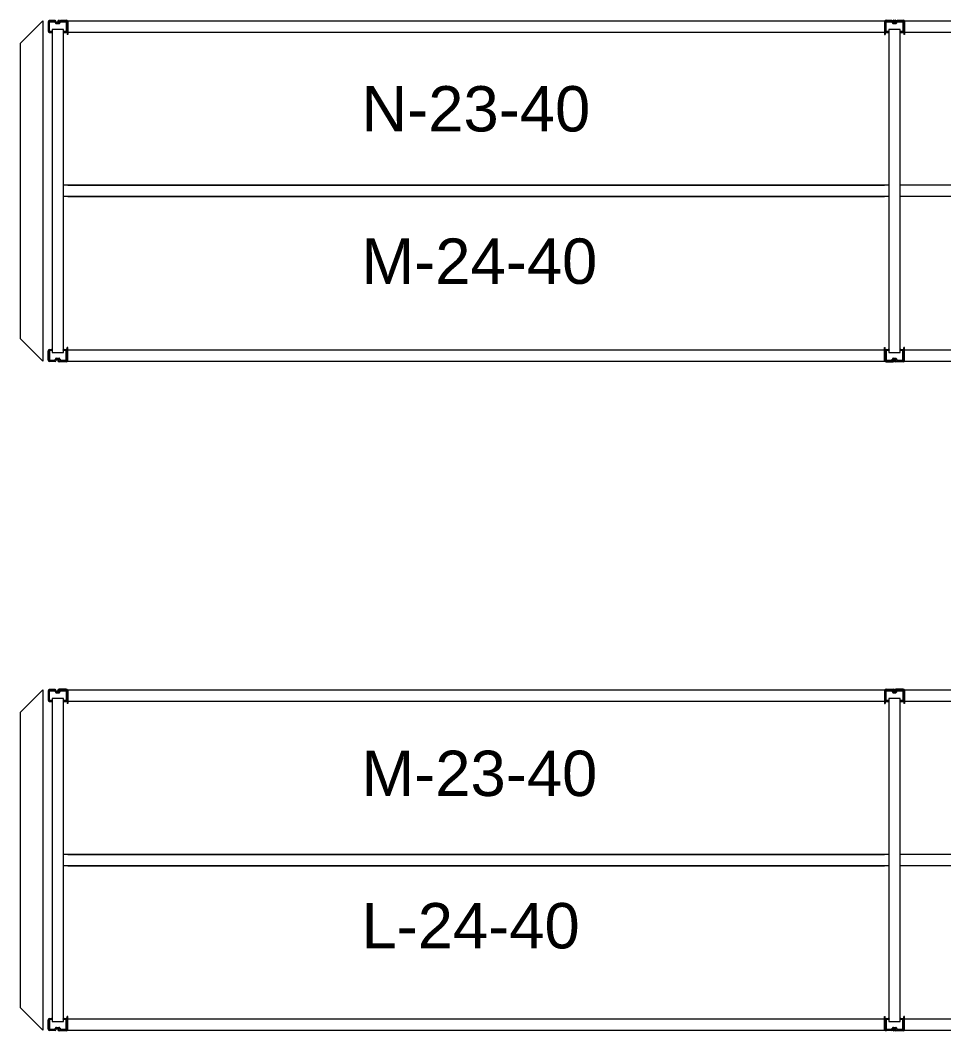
# Model space of a CAD drawing. Header units: inches. Extents: x 2743 to 10591, y -1604 to 5792.
# Drawn here: x 7247.3 to 7410.2, y 491.6 to 669.8 of the extents above; entities that cross this region are included whole.
import ezdxf

# ---------------------------------------------------------------- set-up
doc = ezdxf.new("R2010")
doc.units = ezdxf.units.IN
doc.header["$LTSCALE"] = 0.1875
doc.header["$MEASUREMENT"] = 0
for name, color, linetype, lineweight in [('22 Dimension', 7, 'Continuous', 5), ('32 Echelle', 160, 'Continuous', 15), ('33 Poutre', 30, 'Continuous', 15), ('37 Protection', 1, 'Continuous', 15)]:
    doc.layers.add(name, color=color, linetype=linetype, lineweight=lineweight)
doc.styles.add('arial', font='')
doc.styles.get('arial').set_extended_font_data('Arial')

msp = doc.modelspace()

# ---------------------------------------------------------------- hatches: boundary and pattern name
at = {"layer": '32 Echelle'}
for points in [[(7252.89785, 667.49574), (7252.89785, 667.68324), (7252.71035, 667.68324)], [(7254.89785, 667.49574), (7254.89785, 667.68324), (7255.08535, 667.68324)], [(7400.52285, 667.49574), (7400.52285, 667.68324), (7400.33535, 667.68324)], [(7400.52285, 667.49574), (7400.52285, 667.68324), (7400.33535, 667.68324)], [(7402.52285, 667.49574), (7402.52285, 667.68324), (7402.71035, 667.68324)], [(7402.52285, 667.49574), (7402.52285, 667.68324), (7402.71035, 667.68324)], [(7252.89785, 611.87074), (7252.89785, 611.68324), (7252.71035, 611.68324)], [(7254.89785, 611.87074), (7254.89785, 611.68324), (7255.08535, 611.68324)], [(7400.52285, 611.87074), (7400.52285, 611.68324), (7400.33535, 611.68324)], [(7400.52285, 611.87074), (7400.52285, 611.68324), (7400.33535, 611.68324)], [(7402.52285, 611.87074), (7402.52285, 611.68324), (7402.71035, 611.68324)], [(7402.52285, 611.87074), (7402.52285, 611.68324), (7402.71035, 611.68324)], [(7252.89785, 549.49574), (7252.89785, 549.68324), (7252.71035, 549.68324)], [(7254.89785, 549.49574), (7254.89785, 549.68324), (7255.08535, 549.68324)], [(7400.52285, 549.49574), (7400.52285, 549.68324), (7400.33535, 549.68324)], [(7400.52285, 549.49574), (7400.52285, 549.68324), (7400.33535, 549.68324)], [(7402.52285, 549.49574), (7402.52285, 549.68324), (7402.71035, 549.68324)], [(7402.52285, 549.49574), (7402.52285, 549.68324), (7402.71035, 549.68324)], [(7252.89785, 493.87074), (7252.89785, 493.68324), (7252.71035, 493.68324)], [(7254.89785, 493.87074), (7254.89785, 493.68324), (7255.08535, 493.68324)], [(7400.52285, 493.87074), (7400.52285, 493.68324), (7400.33535, 493.68324)], [(7400.52285, 493.87074), (7400.52285, 493.68324), (7400.33535, 493.68324)], [(7402.52285, 493.87074), (7402.52285, 493.68324), (7402.71035, 493.68324)], [(7402.52285, 493.87074), (7402.52285, 493.68324), (7402.71035, 493.68324)]]:
    msp.add_hatch(color=256, dxfattribs=at).paths.add_polyline_path(points)

# ---------------------------------------------------------------- linework, layer by layer
at = {"layer": '22 Dimension'}
for p, q in [((7400.52285, 640.68324), (7254.89785, 640.68324)), ((7548.14785, 640.68324), (7402.52285, 640.68324)), ((7400.52285, 638.68324), (7254.89785, 638.68324)), ((7548.14785, 638.68324), (7402.52285, 638.68324)), ((7400.52285, 522.68324), (7254.89785, 522.68324)), ((7548.14785, 522.68324), (7402.52285, 522.68324)), ((7400.52285, 520.68324), (7254.89785, 520.68324)), ((7548.14785, 520.68324), (7402.52285, 520.68324))]:
    msp.add_line(p, q, dxfattribs=at)
at = {"layer": '32 Echelle', "linetype": 'Continuous', "lineweight": 25}
for p, q in [((7252.27289, 669.49949), (7252.27289, 667.86699)), ((7252.36289, 667.86699), (7252.36289, 669.49949)), ((7253.38548, 669.68324), (7252.45664, 669.68324)), ((7252.45664, 669.59324), (7253.38548, 669.59324)), ((7253.47513, 669.5269), (7253.51904, 669.38326)), ((7253.60511, 669.40958), (7253.5612, 669.55321)), ((7254.10093, 669.34324), (7253.69476, 669.34324)), ((7253.69476, 669.25324), (7254.10093, 669.25324)), ((7254.23449, 669.55321), (7254.19058, 669.40958)), ((7254.27665, 669.38326), (7254.32056, 669.5269)), ((7255.33905, 669.68324), (7254.41022, 669.68324)), ((7254.41022, 669.59324), (7255.33905, 669.59324)), ((7255.4328, 669.49949), (7255.4328, 667.86699)), ((7255.5228, 667.86699), (7255.5228, 669.49949)), ((7399.89789, 669.49949), (7399.89789, 667.86699)), ((7399.89789, 669.49949), (7399.89789, 667.86699)), ((7399.98789, 667.86699), (7399.98789, 669.49949)), ((7399.98789, 667.86699), (7399.98789, 669.49949)), ((7401.01048, 669.68324), (7400.08164, 669.68324)), ((7401.01048, 669.68324), (7400.08164, 669.68324)), ((7400.08164, 669.59324), (7401.01048, 669.59324)), ((7400.08164, 669.59324), (7401.01048, 669.59324)), ((7401.10013, 669.5269), (7401.14404, 669.38326)), ((7401.10013, 669.5269), (7401.14404, 669.38326)), ((7401.23011, 669.40958), (7401.1862, 669.55321)), ((7401.23011, 669.40958), (7401.1862, 669.55321)), ((7401.72593, 669.34324), (7401.31976, 669.34324)), ((7401.72593, 669.34324), (7401.31976, 669.34324)), ((7401.31976, 669.25324), (7401.72593, 669.25324)), ((7401.31976, 669.25324), (7401.72593, 669.25324)), ((7401.85949, 669.55321), (7401.81558, 669.40958)), ((7401.85949, 669.55321), (7401.81558, 669.40958)), ((7401.90165, 669.38326), (7401.94556, 669.5269)), ((7401.90165, 669.38326), (7401.94556, 669.5269)), ((7402.96405, 669.68324), (7402.03522, 669.68324)), ((7402.96405, 669.68324), (7402.03522, 669.68324)), ((7402.03522, 669.59324), (7402.96405, 669.59324)), ((7402.03522, 669.59324), (7402.96405, 669.59324)), ((7403.0578, 669.49949), (7403.0578, 667.86699)), ((7403.0578, 669.49949), (7403.0578, 667.86699)), ((7403.1478, 667.86699), (7403.1478, 669.49949)), ((7403.1478, 667.86699), (7403.1478, 669.49949)), ((7252.87289, 667.77324), (7252.45664, 667.77324)), ((7252.45664, 667.68324), (7252.87289, 667.68324)), ((7252.87289, 667.68324), (7252.87289, 667.77324)), ((7255.33905, 667.77324), (7254.9228, 667.77324)), ((7254.9228, 667.77324), (7254.9228, 667.68324)), ((7254.9228, 667.68324), (7255.33905, 667.68324)), ((7400.49789, 667.77324), (7400.08164, 667.77324)), ((7400.49789, 667.77324), (7400.08164, 667.77324)), ((7400.08164, 667.68324), (7400.49789, 667.68324)), ((7400.08164, 667.68324), (7400.49789, 667.68324)), ((7400.49789, 667.68324), (7400.49789, 667.77324)), ((7400.49789, 667.68324), (7400.49789, 667.77324)), ((7402.96405, 667.77324), (7402.5478, 667.77324)), ((7402.5478, 667.77324), (7402.5478, 667.68324)), ((7402.96405, 667.77324), (7402.5478, 667.77324)), ((7402.5478, 667.77324), (7402.5478, 667.68324)), ((7402.5478, 667.68324), (7402.96405, 667.68324)), ((7402.5478, 667.68324), (7402.96405, 667.68324)), ((7252.27289, 609.86699), (7252.27289, 611.49949)), ((7252.36289, 611.49949), (7252.36289, 609.86699)), ((7252.45664, 611.68324), (7252.87289, 611.68324)), ((7252.87289, 611.59324), (7252.45664, 611.59324)), ((7252.87289, 611.68324), (7252.87289, 611.59324)), ((7254.9228, 611.68324), (7255.33905, 611.68324)), ((7254.9228, 611.59324), (7254.9228, 611.68324)), ((7255.33905, 611.59324), (7254.9228, 611.59324)), ((7255.4328, 609.86699), (7255.4328, 611.49949)), ((7255.5228, 611.49949), (7255.5228, 609.86699)), ((7399.89789, 609.86699), (7399.89789, 611.49949)), ((7399.89789, 609.86699), (7399.89789, 611.49949)), ((7399.98789, 611.49949), (7399.98789, 609.86699)), ((7399.98789, 611.49949), (7399.98789, 609.86699)), ((7400.08164, 611.68324), (7400.49789, 611.68324)), ((7400.08164, 611.68324), (7400.49789, 611.68324)), ((7400.49789, 611.59324), (7400.08164, 611.59324)), ((7400.49789, 611.59324), (7400.08164, 611.59324)), ((7400.49789, 611.68324), (7400.49789, 611.59324)), ((7400.49789, 611.68324), (7400.49789, 611.59324)), ((7402.5478, 611.68324), (7402.96405, 611.68324)), ((7402.5478, 611.59324), (7402.5478, 611.68324)), ((7402.5478, 611.68324), (7402.96405, 611.68324)), ((7402.5478, 611.59324), (7402.5478, 611.68324)), ((7402.96405, 611.59324), (7402.5478, 611.59324)), ((7402.96405, 611.59324), (7402.5478, 611.59324)), ((7403.0578, 609.86699), (7403.0578, 611.49949)), ((7403.0578, 609.86699), (7403.0578, 611.49949)), ((7403.1478, 611.49949), (7403.1478, 609.86699)), ((7403.1478, 611.49949), (7403.1478, 609.86699)), ((7252.45664, 609.77324), (7253.38548, 609.77324)), ((7253.38548, 609.68324), (7252.45664, 609.68324)), ((7253.47513, 609.83958), (7253.51904, 609.98321)), ((7253.60511, 609.9569), (7253.5612, 609.81326)), ((7253.69476, 610.11324), (7254.10093, 610.11324)), ((7254.10093, 610.02324), (7253.69476, 610.02324)), ((7254.23449, 609.81326), (7254.19058, 609.9569)), ((7254.27665, 609.98321), (7254.32056, 609.83958)), ((7254.41022, 609.77324), (7255.33905, 609.77324)), ((7255.33905, 609.68324), (7254.41022, 609.68324)), ((7400.08164, 609.77324), (7401.01048, 609.77324)), ((7400.08164, 609.77324), (7401.01048, 609.77324)), ((7401.01048, 609.68324), (7400.08164, 609.68324)), ((7401.01048, 609.68324), (7400.08164, 609.68324)), ((7401.10013, 609.83958), (7401.14404, 609.98321)), ((7401.10013, 609.83958), (7401.14404, 609.98321)), ((7401.23011, 609.9569), (7401.1862, 609.81326)), ((7401.23011, 609.9569), (7401.1862, 609.81326)), ((7401.31976, 610.11324), (7401.72593, 610.11324)), ((7401.31976, 610.11324), (7401.72593, 610.11324)), ((7401.72593, 610.02324), (7401.31976, 610.02324)), ((7401.72593, 610.02324), (7401.31976, 610.02324)), ((7401.85949, 609.81326), (7401.81558, 609.9569)), ((7401.85949, 609.81326), (7401.81558, 609.9569)), ((7401.90165, 609.98321), (7401.94556, 609.83958)), ((7401.90165, 609.98321), (7401.94556, 609.83958)), ((7402.03522, 609.77324), (7402.96405, 609.77324)), ((7402.03522, 609.77324), (7402.96405, 609.77324)), ((7402.96405, 609.68324), (7402.03522, 609.68324)), ((7402.96405, 609.68324), (7402.03522, 609.68324)), ((7252.27289, 551.49949), (7252.27289, 549.86699)), ((7252.36289, 549.86699), (7252.36289, 551.49949)), ((7253.38548, 551.68324), (7252.45664, 551.68324)), ((7252.45664, 551.59324), (7253.38548, 551.59324)), ((7253.47513, 551.5269), (7253.51904, 551.38326)), ((7253.60511, 551.40958), (7253.5612, 551.55321)), ((7254.10093, 551.34324), (7253.69476, 551.34324)), ((7253.69476, 551.25324), (7254.10093, 551.25324)), ((7254.23449, 551.55321), (7254.19058, 551.40958)), ((7254.27665, 551.38326), (7254.32056, 551.5269)), ((7255.33905, 551.68324), (7254.41022, 551.68324)), ((7254.41022, 551.59324), (7255.33905, 551.59324)), ((7255.4328, 551.49949), (7255.4328, 549.86699)), ((7255.5228, 549.86699), (7255.5228, 551.49949)), ((7399.89789, 551.49949), (7399.89789, 549.86699)), ((7399.89789, 551.49949), (7399.89789, 549.86699)), ((7399.98789, 549.86699), (7399.98789, 551.49949)), ((7399.98789, 549.86699), (7399.98789, 551.49949)), ((7401.01048, 551.68324), (7400.08164, 551.68324)), ((7401.01048, 551.68324), (7400.08164, 551.68324)), ((7400.08164, 551.59324), (7401.01048, 551.59324)), ((7400.08164, 551.59324), (7401.01048, 551.59324)), ((7401.10013, 551.5269), (7401.14404, 551.38326)), ((7401.10013, 551.5269), (7401.14404, 551.38326)), ((7401.23011, 551.40958), (7401.1862, 551.55321)), ((7401.23011, 551.40958), (7401.1862, 551.55321)), ((7401.72593, 551.34324), (7401.31976, 551.34324)), ((7401.72593, 551.34324), (7401.31976, 551.34324)), ((7401.31976, 551.25324), (7401.72593, 551.25324)), ((7401.31976, 551.25324), (7401.72593, 551.25324)), ((7401.85949, 551.55321), (7401.81558, 551.40958)), ((7401.85949, 551.55321), (7401.81558, 551.40958)), ((7401.90165, 551.38326), (7401.94556, 551.5269)), ((7401.90165, 551.38326), (7401.94556, 551.5269)), ((7402.96405, 551.68324), (7402.03522, 551.68324)), ((7402.96405, 551.68324), (7402.03522, 551.68324)), ((7402.03522, 551.59324), (7402.96405, 551.59324)), ((7402.03522, 551.59324), (7402.96405, 551.59324)), ((7403.0578, 551.49949), (7403.0578, 549.86699)), ((7403.0578, 551.49949), (7403.0578, 549.86699)), ((7403.1478, 549.86699), (7403.1478, 551.49949)), ((7403.1478, 549.86699), (7403.1478, 551.49949)), ((7252.87289, 549.77324), (7252.45664, 549.77324)), ((7252.45664, 549.68324), (7252.87289, 549.68324)), ((7252.87289, 549.68324), (7252.87289, 549.77324)), ((7255.33905, 549.77324), (7254.9228, 549.77324)), ((7254.9228, 549.77324), (7254.9228, 549.68324)), ((7254.9228, 549.68324), (7255.33905, 549.68324)), ((7400.49789, 549.77324), (7400.08164, 549.77324)), ((7400.49789, 549.77324), (7400.08164, 549.77324)), ((7400.08164, 549.68324), (7400.49789, 549.68324)), ((7400.08164, 549.68324), (7400.49789, 549.68324)), ((7400.49789, 549.68324), (7400.49789, 549.77324)), ((7400.49789, 549.68324), (7400.49789, 549.77324)), ((7402.96405, 549.77324), (7402.5478, 549.77324)), ((7402.5478, 549.77324), (7402.5478, 549.68324)), ((7402.96405, 549.77324), (7402.5478, 549.77324)), ((7402.5478, 549.77324), (7402.5478, 549.68324)), ((7402.5478, 549.68324), (7402.96405, 549.68324)), ((7402.5478, 549.68324), (7402.96405, 549.68324)), ((7252.27289, 491.86699), (7252.27289, 493.49949)), ((7252.36289, 493.49949), (7252.36289, 491.86699)), ((7252.45664, 493.68324), (7252.87289, 493.68324)), ((7252.87289, 493.59324), (7252.45664, 493.59324)), ((7252.87289, 493.68324), (7252.87289, 493.59324)), ((7253.47513, 491.83958), (7253.51904, 491.98321)), ((7253.60511, 491.9569), (7253.5612, 491.81326)), ((7253.69476, 492.11324), (7254.10093, 492.11324)), ((7254.10093, 492.02324), (7253.69476, 492.02324)), ((7254.23449, 491.81326), (7254.19058, 491.9569)), ((7254.27665, 491.98321), (7254.32056, 491.83958)), ((7254.9228, 493.68324), (7255.33905, 493.68324)), ((7254.9228, 493.59324), (7254.9228, 493.68324)), ((7255.33905, 493.59324), (7254.9228, 493.59324)), ((7255.4328, 491.86699), (7255.4328, 493.49949)), ((7255.5228, 493.49949), (7255.5228, 491.86699)), ((7399.89789, 491.86699), (7399.89789, 493.49949)), ((7399.89789, 491.86699), (7399.89789, 493.49949)), ((7399.98789, 493.49949), (7399.98789, 491.86699)), ((7399.98789, 493.49949), (7399.98789, 491.86699)), ((7400.08164, 493.68324), (7400.49789, 493.68324)), ((7400.08164, 493.68324), (7400.49789, 493.68324)), ((7400.49789, 493.59324), (7400.08164, 493.59324)), ((7400.49789, 493.59324), (7400.08164, 493.59324)), ((7400.49789, 493.68324), (7400.49789, 493.59324)), ((7400.49789, 493.68324), (7400.49789, 493.59324)), ((7401.10013, 491.83958), (7401.14404, 491.98321)), ((7401.10013, 491.83958), (7401.14404, 491.98321)), ((7401.23011, 491.9569), (7401.1862, 491.81326)), ((7401.23011, 491.9569), (7401.1862, 491.81326)), ((7401.31976, 492.11324), (7401.72593, 492.11324)), ((7401.31976, 492.11324), (7401.72593, 492.11324)), ((7401.72593, 492.02324), (7401.31976, 492.02324)), ((7401.72593, 492.02324), (7401.31976, 492.02324)), ((7401.85949, 491.81326), (7401.81558, 491.9569)), ((7401.85949, 491.81326), (7401.81558, 491.9569)), ((7401.90165, 491.98321), (7401.94556, 491.83958)), ((7401.90165, 491.98321), (7401.94556, 491.83958)), ((7402.5478, 493.68324), (7402.96405, 493.68324)), ((7402.5478, 493.59324), (7402.5478, 493.68324)), ((7402.5478, 493.68324), (7402.96405, 493.68324)), ((7402.5478, 493.59324), (7402.5478, 493.68324)), ((7402.96405, 493.59324), (7402.5478, 493.59324)), ((7402.96405, 493.59324), (7402.5478, 493.59324)), ((7403.0578, 491.86699), (7403.0578, 493.49949)), ((7403.0578, 491.86699), (7403.0578, 493.49949)), ((7403.1478, 493.49949), (7403.1478, 491.86699)), ((7403.1478, 493.49949), (7403.1478, 491.86699)), ((7252.45664, 491.77324), (7253.38548, 491.77324)), ((7253.38548, 491.68324), (7252.45664, 491.68324)), ((7254.41022, 491.77324), (7255.33905, 491.77324)), ((7255.33905, 491.68324), (7254.41022, 491.68324)), ((7400.08164, 491.77324), (7401.01048, 491.77324)), ((7400.08164, 491.77324), (7401.01048, 491.77324)), ((7401.01048, 491.68324), (7400.08164, 491.68324)), ((7401.01048, 491.68324), (7400.08164, 491.68324)), ((7402.03522, 491.77324), (7402.96405, 491.77324)), ((7402.03522, 491.77324), (7402.96405, 491.77324)), ((7402.96405, 491.68324), (7402.03522, 491.68324)), ((7402.96405, 491.68324), (7402.03522, 491.68324))]:
    msp.add_line(p, q, dxfattribs=at)
at = {"layer": '32 Echelle'}
for p, q in [((7252.89785, 667.68324), (7252.71035, 667.68324)), ((7252.89785, 667.49574), (7252.71035, 667.68324)), ((7254.89785, 668.18324), (7252.89785, 668.18324)), ((7252.89785, 668.18324), (7252.89785, 611.18324)), ((7252.89785, 667.49574), (7252.89785, 667.68324)), ((7254.89785, 611.18324), (7254.89785, 668.18324)), ((7254.89785, 667.68324), (7255.08535, 667.68324)), ((7254.89785, 667.49574), (7254.89785, 667.68324)), ((7254.89785, 667.49574), (7255.08535, 667.68324)), ((7400.52285, 667.68324), (7400.33535, 667.68324)), ((7400.52285, 667.49574), (7400.33535, 667.68324)), ((7400.52285, 667.68324), (7400.33535, 667.68324)), ((7400.52285, 667.49574), (7400.33535, 667.68324)), ((7402.52285, 668.18324), (7400.52285, 668.18324)), ((7400.52285, 668.18324), (7400.52285, 611.18324)), ((7402.52285, 668.18324), (7400.52285, 668.18324)), ((7400.52285, 668.18324), (7400.52285, 611.18324)), ((7400.52285, 667.49574), (7400.52285, 667.68324)), ((7400.52285, 667.49574), (7400.52285, 667.68324)), ((7402.52285, 611.18324), (7402.52285, 668.18324)), ((7402.52285, 611.18324), (7402.52285, 668.18324)), ((7402.52285, 667.68324), (7402.71035, 667.68324)), ((7402.52285, 667.49574), (7402.52285, 667.68324)), ((7402.52285, 667.49574), (7402.71035, 667.68324)), ((7402.52285, 667.68324), (7402.71035, 667.68324)), ((7402.52285, 667.49574), (7402.52285, 667.68324)), ((7402.52285, 667.49574), (7402.71035, 667.68324)), ((7252.89785, 611.87074), (7252.71035, 611.68324)), ((7252.89785, 611.68324), (7252.71035, 611.68324)), ((7252.89785, 611.87074), (7252.89785, 611.68324)), ((7254.89785, 611.87074), (7254.89785, 611.68324)), ((7254.89785, 611.87074), (7255.08535, 611.68324)), ((7254.89785, 611.68324), (7255.08535, 611.68324)), ((7400.52285, 611.87074), (7400.33535, 611.68324)), ((7400.52285, 611.87074), (7400.33535, 611.68324)), ((7400.52285, 611.68324), (7400.33535, 611.68324)), ((7400.52285, 611.68324), (7400.33535, 611.68324)), ((7400.52285, 611.87074), (7400.52285, 611.68324)), ((7400.52285, 611.87074), (7400.52285, 611.68324)), ((7402.52285, 611.87074), (7402.52285, 611.68324)), ((7402.52285, 611.87074), (7402.71035, 611.68324)), ((7402.52285, 611.87074), (7402.52285, 611.68324)), ((7402.52285, 611.87074), (7402.71035, 611.68324)), ((7402.52285, 611.68324), (7402.71035, 611.68324)), ((7402.52285, 611.68324), (7402.71035, 611.68324)), ((7252.89785, 611.18324), (7254.89785, 611.18324)), ((7400.52285, 611.18324), (7402.52285, 611.18324)), ((7400.52285, 611.18324), (7402.52285, 611.18324)), ((7252.89785, 549.68324), (7252.71035, 549.68324)), ((7252.89785, 549.49574), (7252.71035, 549.68324)), ((7254.89785, 550.18324), (7252.89785, 550.18324)), ((7252.89785, 550.18324), (7252.89785, 493.18324)), ((7252.89785, 549.49574), (7252.89785, 549.68324)), ((7254.89785, 493.18324), (7254.89785, 550.18324)), ((7254.89785, 549.68324), (7255.08535, 549.68324)), ((7254.89785, 549.49574), (7254.89785, 549.68324)), ((7254.89785, 549.49574), (7255.08535, 549.68324)), ((7400.52285, 549.68324), (7400.33535, 549.68324)), ((7400.52285, 549.49574), (7400.33535, 549.68324)), ((7400.52285, 549.68324), (7400.33535, 549.68324)), ((7400.52285, 549.49574), (7400.33535, 549.68324)), ((7402.52285, 550.18324), (7400.52285, 550.18324)), ((7400.52285, 550.18324), (7400.52285, 493.18324)), ((7402.52285, 550.18324), (7400.52285, 550.18324)), ((7400.52285, 550.18324), (7400.52285, 493.18324)), ((7400.52285, 549.49574), (7400.52285, 549.68324)), ((7400.52285, 549.49574), (7400.52285, 549.68324)), ((7402.52285, 493.18324), (7402.52285, 550.18324)), ((7402.52285, 493.18324), (7402.52285, 550.18324)), ((7402.52285, 549.68324), (7402.71035, 549.68324)), ((7402.52285, 549.49574), (7402.52285, 549.68324)), ((7402.52285, 549.49574), (7402.71035, 549.68324)), ((7402.52285, 549.68324), (7402.71035, 549.68324)), ((7402.52285, 549.49574), (7402.52285, 549.68324)), ((7402.52285, 549.49574), (7402.71035, 549.68324)), ((7252.89785, 493.87074), (7252.71035, 493.68324)), ((7252.89785, 493.87074), (7252.89785, 493.68324)), ((7254.89785, 493.87074), (7254.89785, 493.68324)), ((7254.89785, 493.87074), (7255.08535, 493.68324)), ((7400.52285, 493.87074), (7400.33535, 493.68324)), ((7400.52285, 493.87074), (7400.33535, 493.68324)), ((7400.52285, 493.87074), (7400.52285, 493.68324)), ((7400.52285, 493.87074), (7400.52285, 493.68324)), ((7402.52285, 493.87074), (7402.52285, 493.68324)), ((7402.52285, 493.87074), (7402.71035, 493.68324)), ((7402.52285, 493.87074), (7402.52285, 493.68324)), ((7402.52285, 493.87074), (7402.71035, 493.68324)), ((7252.89785, 493.68324), (7252.71035, 493.68324)), ((7252.89785, 493.18324), (7254.89785, 493.18324)), ((7254.89785, 493.68324), (7255.08535, 493.68324)), ((7400.52285, 493.68324), (7400.33535, 493.68324)), ((7400.52285, 493.68324), (7400.33535, 493.68324)), ((7400.52285, 493.18324), (7402.52285, 493.18324)), ((7400.52285, 493.18324), (7402.52285, 493.18324)), ((7402.52285, 493.68324), (7402.71035, 493.68324)), ((7402.52285, 493.68324), (7402.71035, 493.68324))]:
    msp.add_line(p, q, dxfattribs=at)
at = {"layer": '32 Echelle', "linetype": 'Continuous', "lineweight": 25}
for centre, radius, start, end in [((7252.45664, 669.49949), 0.18375, 90, 180), ((7252.45664, 669.49949), 0.09375, 90, 180), ((7253.38548, 669.49949), 0.18375, 17, 90), ((7253.38548, 669.49949), 0.09375, 17, 90), ((7253.69476, 669.43699), 0.18375, 197, 270), ((7253.69476, 669.43699), 0.09375, 197, 270), ((7254.10093, 669.43699), 0.09375, 270, 343), ((7254.10093, 669.43699), 0.18375, 270, 343), ((7254.41022, 669.49949), 0.18375, 90, 163), ((7254.41022, 669.49949), 0.09375, 90, 163), ((7255.33905, 669.49949), 0.18375, 0, 90), ((7255.33905, 669.49949), 0.09375, 0, 90), ((7400.08164, 669.49949), 0.18375, 90, 180), ((7400.08164, 669.49949), 0.18375, 90, 180), ((7400.08164, 669.49949), 0.09375, 90, 180), ((7400.08164, 669.49949), 0.09375, 90, 180), ((7401.01048, 669.49949), 0.18375, 17, 90), ((7401.01048, 669.49949), 0.18375, 17, 90), ((7401.01048, 669.49949), 0.09375, 17, 90), ((7401.01048, 669.49949), 0.09375, 17, 90), ((7401.31976, 669.43699), 0.18375, 197, 270), ((7401.31976, 669.43699), 0.18375, 197, 270), ((7401.31976, 669.43699), 0.09375, 197, 270), ((7401.31976, 669.43699), 0.09375, 197, 270), ((7401.72593, 669.43699), 0.09375, 270, 343), ((7401.72593, 669.43699), 0.09375, 270, 343), ((7401.72593, 669.43699), 0.18375, 270, 343), ((7401.72593, 669.43699), 0.18375, 270, 343), ((7402.03522, 669.49949), 0.18375, 90, 163), ((7402.03522, 669.49949), 0.18375, 90, 163), ((7402.03522, 669.49949), 0.09375, 90, 163), ((7402.03522, 669.49949), 0.09375, 90, 163), ((7402.96405, 669.49949), 0.18375, 0, 90), ((7402.96405, 669.49949), 0.18375, 0, 90), ((7402.96405, 669.49949), 0.09375, 0, 90), ((7402.96405, 669.49949), 0.09375, 0, 90), ((7252.45664, 667.86699), 0.18375, 180, 270), ((7252.45664, 667.86699), 0.09375, 180, 270), ((7255.33905, 667.86699), 0.09375, 270, 0), ((7255.33905, 667.86699), 0.18375, 270, 0), ((7400.08164, 667.86699), 0.18375, 180, 270), ((7400.08164, 667.86699), 0.18375, 180, 270), ((7400.08164, 667.86699), 0.09375, 180, 270), ((7400.08164, 667.86699), 0.09375, 180, 270), ((7402.96405, 667.86699), 0.09375, 270, 0), ((7402.96405, 667.86699), 0.18375, 270, 0), ((7402.96405, 667.86699), 0.09375, 270, 0), ((7402.96405, 667.86699), 0.18375, 270, 0), ((7252.45664, 611.49949), 0.18375, 90, 180), ((7252.45664, 611.49949), 0.09375, 90, 180), ((7255.33905, 611.49949), 0.18375, 0, 90), ((7255.33905, 611.49949), 0.09375, 0, 90), ((7400.08164, 611.49949), 0.18375, 90, 180), ((7400.08164, 611.49949), 0.18375, 90, 180), ((7400.08164, 611.49949), 0.09375, 90, 180), ((7400.08164, 611.49949), 0.09375, 90, 180), ((7402.96405, 611.49949), 0.18375, 0, 90), ((7402.96405, 611.49949), 0.18375, 0, 90), ((7402.96405, 611.49949), 0.09375, 0, 90), ((7402.96405, 611.49949), 0.09375, 0, 90), ((7252.45664, 609.86699), 0.18375, 180, 270), ((7252.45664, 609.86699), 0.09375, 180, 270), ((7253.38548, 609.86699), 0.09375, 270, 343), ((7253.38548, 609.86699), 0.18375, 270, 343), ((7253.69476, 609.92949), 0.18375, 90, 163), ((7253.69476, 609.92949), 0.09375, 90, 163), ((7254.10093, 609.92949), 0.18375, 17, 90), ((7254.10093, 609.92949), 0.09375, 17, 90), ((7254.41022, 609.86699), 0.18375, 197, 270), ((7254.41022, 609.86699), 0.09375, 197, 270), ((7255.33905, 609.86699), 0.09375, 270, 0), ((7255.33905, 609.86699), 0.18375, 270, 0), ((7400.08164, 609.86699), 0.18375, 180, 270), ((7400.08164, 609.86699), 0.18375, 180, 270), ((7400.08164, 609.86699), 0.09375, 180, 270), ((7400.08164, 609.86699), 0.09375, 180, 270), ((7401.01048, 609.86699), 0.09375, 270, 343), ((7401.01048, 609.86699), 0.09375, 270, 343), ((7401.01048, 609.86699), 0.18375, 270, 343), ((7401.01048, 609.86699), 0.18375, 270, 343), ((7401.31976, 609.92949), 0.18375, 90, 163), ((7401.31976, 609.92949), 0.18375, 90, 163), ((7401.31976, 609.92949), 0.09375, 90, 163), ((7401.31976, 609.92949), 0.09375, 90, 163), ((7401.72593, 609.92949), 0.18375, 17, 90), ((7401.72593, 609.92949), 0.18375, 17, 90), ((7401.72593, 609.92949), 0.09375, 17, 90), ((7401.72593, 609.92949), 0.09375, 17, 90), ((7402.03522, 609.86699), 0.18375, 197, 270), ((7402.03522, 609.86699), 0.18375, 197, 270), ((7402.03522, 609.86699), 0.09375, 197, 270), ((7402.03522, 609.86699), 0.09375, 197, 270), ((7402.96405, 609.86699), 0.09375, 270, 0), ((7402.96405, 609.86699), 0.18375, 270, 0), ((7402.96405, 609.86699), 0.09375, 270, 0), ((7402.96405, 609.86699), 0.18375, 270, 0), ((7252.45664, 551.49949), 0.18375, 90, 180), ((7252.45664, 551.49949), 0.09375, 90, 180), ((7253.38548, 551.49949), 0.18375, 17, 90), ((7253.38548, 551.49949), 0.09375, 17, 90), ((7253.69476, 551.43699), 0.18375, 197, 270), ((7253.69476, 551.43699), 0.09375, 197, 270), ((7254.10093, 551.43699), 0.09375, 270, 343), ((7254.10093, 551.43699), 0.18375, 270, 343), ((7254.41022, 551.49949), 0.18375, 90, 163), ((7254.41022, 551.49949), 0.09375, 90, 163), ((7255.33905, 551.49949), 0.18375, 0, 90), ((7255.33905, 551.49949), 0.09375, 0, 90), ((7400.08164, 551.49949), 0.18375, 90, 180), ((7400.08164, 551.49949), 0.18375, 90, 180), ((7400.08164, 551.49949), 0.09375, 90, 180), ((7400.08164, 551.49949), 0.09375, 90, 180), ((7401.01048, 551.49949), 0.18375, 17, 90), ((7401.01048, 551.49949), 0.18375, 17, 90), ((7401.01048, 551.49949), 0.09375, 17, 90), ((7401.01048, 551.49949), 0.09375, 17, 90), ((7401.31976, 551.43699), 0.18375, 197, 270), ((7401.31976, 551.43699), 0.18375, 197, 270), ((7401.31976, 551.43699), 0.09375, 197, 270), ((7401.31976, 551.43699), 0.09375, 197, 270), ((7401.72593, 551.43699), 0.09375, 270, 343), ((7401.72593, 551.43699), 0.09375, 270, 343), ((7401.72593, 551.43699), 0.18375, 270, 343), ((7401.72593, 551.43699), 0.18375, 270, 343), ((7402.03522, 551.49949), 0.18375, 90, 163), ((7402.03522, 551.49949), 0.18375, 90, 163), ((7402.03522, 551.49949), 0.09375, 90, 163), ((7402.03522, 551.49949), 0.09375, 90, 163), ((7402.96405, 551.49949), 0.18375, 0, 90), ((7402.96405, 551.49949), 0.18375, 0, 90), ((7402.96405, 551.49949), 0.09375, 0, 90), ((7402.96405, 551.49949), 0.09375, 0, 90), ((7252.45664, 549.86699), 0.18375, 180, 270), ((7252.45664, 549.86699), 0.09375, 180, 270), ((7255.33905, 549.86699), 0.09375, 270, 0), ((7255.33905, 549.86699), 0.18375, 270, 0), ((7400.08164, 549.86699), 0.18375, 180, 270), ((7400.08164, 549.86699), 0.18375, 180, 270), ((7400.08164, 549.86699), 0.09375, 180, 270), ((7400.08164, 549.86699), 0.09375, 180, 270), ((7402.96405, 549.86699), 0.09375, 270, 0), ((7402.96405, 549.86699), 0.18375, 270, 0), ((7402.96405, 549.86699), 0.09375, 270, 0), ((7402.96405, 549.86699), 0.18375, 270, 0), ((7252.45664, 493.49949), 0.18375, 90, 180), ((7252.45664, 493.49949), 0.09375, 90, 180), ((7253.69476, 491.92949), 0.18375, 90, 163), ((7253.69476, 491.92949), 0.09375, 90, 163), ((7254.10093, 491.92949), 0.18375, 17, 90), ((7254.10093, 491.92949), 0.09375, 17, 90), ((7255.33905, 493.49949), 0.18375, 0, 90), ((7255.33905, 493.49949), 0.09375, 0, 90), ((7400.08164, 493.49949), 0.18375, 90, 180), ((7400.08164, 493.49949), 0.18375, 90, 180), ((7400.08164, 493.49949), 0.09375, 90, 180), ((7400.08164, 493.49949), 0.09375, 90, 180), ((7401.31976, 491.92949), 0.18375, 90, 163), ((7401.31976, 491.92949), 0.18375, 90, 163), ((7401.31976, 491.92949), 0.09375, 90, 163), ((7401.31976, 491.92949), 0.09375, 90, 163), ((7401.72593, 491.92949), 0.18375, 17, 90), ((7401.72593, 491.92949), 0.18375, 17, 90), ((7401.72593, 491.92949), 0.09375, 17, 90), ((7401.72593, 491.92949), 0.09375, 17, 90), ((7402.96405, 493.49949), 0.18375, 0, 90), ((7402.96405, 493.49949), 0.18375, 0, 90), ((7402.96405, 493.49949), 0.09375, 0, 90), ((7402.96405, 493.49949), 0.09375, 0, 90), ((7252.45664, 491.86699), 0.18375, 180, 270), ((7252.45664, 491.86699), 0.09375, 180, 270), ((7253.38548, 491.86699), 0.09375, 270, 343), ((7253.38548, 491.86699), 0.18375, 270, 343), ((7254.41022, 491.86699), 0.18375, 197, 270), ((7254.41022, 491.86699), 0.09375, 197, 270), ((7255.33905, 491.86699), 0.09375, 270, 0), ((7255.33905, 491.86699), 0.18375, 270, 0), ((7400.08164, 491.86699), 0.18375, 180, 270), ((7400.08164, 491.86699), 0.18375, 180, 270), ((7400.08164, 491.86699), 0.09375, 180, 270), ((7400.08164, 491.86699), 0.09375, 180, 270), ((7401.01048, 491.86699), 0.09375, 270, 343), ((7401.01048, 491.86699), 0.09375, 270, 343), ((7401.01048, 491.86699), 0.18375, 270, 343), ((7401.01048, 491.86699), 0.18375, 270, 343), ((7402.03522, 491.86699), 0.18375, 197, 270), ((7402.03522, 491.86699), 0.18375, 197, 270), ((7402.03522, 491.86699), 0.09375, 197, 270), ((7402.03522, 491.86699), 0.09375, 197, 270), ((7402.96405, 491.86699), 0.09375, 270, 0), ((7402.96405, 491.86699), 0.18375, 270, 0), ((7402.96405, 491.86699), 0.09375, 270, 0), ((7402.96405, 491.86699), 0.18375, 270, 0)]:
    msp.add_arc(centre, radius, start, end, dxfattribs=at)
at = {"layer": '33 Poutre'}
for p, q in [((7253.89785, 669.34324), (7253.89785, 669.55824)), ((7254.01685, 669.34324), (7253.89785, 669.34324)), ((7254.01685, 669.34324), (7254.01685, 669.55824)), ((7254.14185, 669.68324), (7255.40385, 669.68324)), ((7255.52885, 669.55824), (7255.52885, 667.30224)), ((7255.64785, 669.68324), (7399.77285, 669.68324)), ((7255.64785, 669.68324), (7255.64785, 667.68324)), ((7255.64785, 669.55824), (7255.64785, 667.30224)), ((7399.77285, 669.68324), (7399.77285, 667.68324)), ((7399.77285, 669.55824), (7399.77285, 667.30224)), ((7399.89185, 669.55824), (7399.89185, 667.30224)), ((7401.27885, 669.68324), (7400.01685, 669.68324)), ((7401.40385, 669.34324), (7401.40385, 669.55824)), ((7401.40385, 669.34324), (7401.52285, 669.34324)), ((7401.52285, 669.34324), (7401.52285, 669.55824)), ((7401.52285, 669.34324), (7401.52285, 669.55824)), ((7401.64185, 669.34324), (7401.52285, 669.34324)), ((7401.64185, 669.34324), (7401.64185, 669.55824)), ((7401.76685, 669.68324), (7403.02885, 669.68324)), ((7403.15385, 669.55824), (7403.15385, 667.30224)), ((7403.27285, 669.68324), (7547.39785, 669.68324)), ((7403.27285, 669.68324), (7403.27285, 667.68324)), ((7403.27285, 669.55824), (7403.27285, 667.30224)), ((7255.64785, 667.30224), (7255.52885, 667.30224)), ((7255.64785, 667.68324), (7399.77285, 667.68324)), ((7399.77285, 667.30224), (7399.89185, 667.30224)), ((7403.27285, 667.30224), (7403.15385, 667.30224)), ((7403.27285, 667.68324), (7547.39785, 667.68324)), ((7255.64785, 640.68324), (7399.77285, 640.68324)), ((7255.64785, 638.68324), (7399.77285, 638.68324)), ((7255.64785, 612.06424), (7255.52885, 612.06424)), ((7255.52885, 609.80824), (7255.52885, 612.06424)), ((7255.64785, 609.80824), (7255.64785, 612.06424)), ((7255.64785, 611.68324), (7399.77285, 611.68324)), ((7255.64785, 609.68324), (7255.64785, 611.68324)), ((7399.77285, 609.80824), (7399.77285, 612.06424)), ((7399.77285, 612.06424), (7399.89185, 612.06424)), ((7399.77285, 609.68324), (7399.77285, 611.68324)), ((7399.89185, 609.80824), (7399.89185, 612.06424)), ((7403.27285, 612.06424), (7403.15385, 612.06424)), ((7403.15385, 609.80824), (7403.15385, 612.06424)), ((7403.27285, 609.80824), (7403.27285, 612.06424)), ((7403.27285, 611.68324), (7547.39785, 611.68324)), ((7403.27285, 609.68324), (7403.27285, 611.68324)), ((7253.89785, 610.02324), (7253.89785, 609.80824)), ((7254.01685, 610.02324), (7253.89785, 610.02324)), ((7254.01685, 610.02324), (7254.01685, 609.80824)), ((7254.14185, 609.68324), (7255.40385, 609.68324)), ((7255.64785, 609.68324), (7399.77285, 609.68324)), ((7401.27885, 609.68324), (7400.01685, 609.68324)), ((7401.40385, 610.02324), (7401.40385, 609.80824)), ((7401.40385, 610.02324), (7401.52285, 610.02324)), ((7401.52285, 610.02324), (7401.52285, 609.80824)), ((7401.52285, 610.02324), (7401.52285, 609.80824)), ((7401.64185, 610.02324), (7401.52285, 610.02324)), ((7401.64185, 610.02324), (7401.64185, 609.80824)), ((7401.76685, 609.68324), (7403.02885, 609.68324)), ((7403.27285, 609.68324), (7547.39785, 609.68324)), ((7255.40385, 609.56424), (7254.14185, 609.56424)), ((7400.01685, 609.56424), (7401.27885, 609.56424)), ((7403.02885, 609.56424), (7401.76685, 609.56424)), ((7253.89785, 551.34324), (7253.89785, 551.55824)), ((7254.01685, 551.34324), (7253.89785, 551.34324)), ((7254.01685, 551.34324), (7254.01685, 551.55824)), ((7255.40385, 551.80224), (7254.14185, 551.80224)), ((7254.14185, 551.68324), (7255.40385, 551.68324)), ((7255.52885, 551.55824), (7255.52885, 549.30224)), ((7255.64785, 551.68324), (7399.77285, 551.68324)), ((7255.64785, 551.68324), (7255.64785, 549.68324)), ((7255.64785, 551.55824), (7255.64785, 549.30224)), ((7399.77285, 551.68324), (7399.77285, 549.68324)), ((7399.77285, 551.55824), (7399.77285, 549.30224)), ((7399.89185, 551.55824), (7399.89185, 549.30224)), ((7400.01685, 551.80224), (7401.27885, 551.80224)), ((7401.27885, 551.68324), (7400.01685, 551.68324)), ((7401.40385, 551.34324), (7401.40385, 551.55824)), ((7401.40385, 551.34324), (7401.52285, 551.34324)), ((7401.52285, 551.34324), (7401.52285, 551.55824)), ((7401.52285, 551.34324), (7401.52285, 551.55824)), ((7401.64185, 551.34324), (7401.52285, 551.34324)), ((7401.64185, 551.34324), (7401.64185, 551.55824)), ((7403.02885, 551.80224), (7401.76685, 551.80224)), ((7401.76685, 551.68324), (7403.02885, 551.68324)), ((7403.15385, 551.55824), (7403.15385, 549.30224)), ((7403.27285, 551.68324), (7547.39785, 551.68324)), ((7403.27285, 551.68324), (7403.27285, 549.68324)), ((7403.27285, 551.55824), (7403.27285, 549.30224)), ((7255.64785, 549.30224), (7255.52885, 549.30224)), ((7255.64785, 549.68324), (7399.77285, 549.68324)), ((7399.77285, 549.30224), (7399.89185, 549.30224)), ((7403.27285, 549.30224), (7403.15385, 549.30224)), ((7403.27285, 549.68324), (7547.39785, 549.68324)), ((7255.64785, 522.68324), (7399.77285, 522.68324)), ((7255.64785, 520.68324), (7399.77285, 520.68324)), ((7255.64785, 494.06424), (7255.52885, 494.06424)), ((7255.52885, 491.80824), (7255.52885, 494.06424)), ((7255.64785, 491.80824), (7255.64785, 494.06424)), ((7399.77285, 491.80824), (7399.77285, 494.06424)), ((7399.77285, 494.06424), (7399.89185, 494.06424)), ((7399.89185, 491.80824), (7399.89185, 494.06424)), ((7403.27285, 494.06424), (7403.15385, 494.06424)), ((7403.15385, 491.80824), (7403.15385, 494.06424)), ((7403.27285, 491.80824), (7403.27285, 494.06424)), ((7253.89785, 492.02324), (7253.89785, 491.80824)), ((7254.01685, 492.02324), (7253.89785, 492.02324)), ((7254.01685, 492.02324), (7254.01685, 491.80824)), ((7255.64785, 493.68324), (7399.77285, 493.68324)), ((7255.64785, 491.68324), (7255.64785, 493.68324)), ((7399.77285, 491.68324), (7399.77285, 493.68324)), ((7401.40385, 492.02324), (7401.40385, 491.80824)), ((7401.40385, 492.02324), (7401.52285, 492.02324)), ((7401.52285, 492.02324), (7401.52285, 491.80824)), ((7401.52285, 492.02324), (7401.52285, 491.80824)), ((7401.64185, 492.02324), (7401.52285, 492.02324)), ((7401.64185, 492.02324), (7401.64185, 491.80824)), ((7403.27285, 493.68324), (7547.39785, 493.68324)), ((7403.27285, 491.68324), (7403.27285, 493.68324)), ((7254.14185, 491.68324), (7255.40385, 491.68324)), ((7255.40385, 491.56424), (7254.14185, 491.56424)), ((7255.64785, 491.68324), (7399.77285, 491.68324)), ((7401.27885, 491.68324), (7400.01685, 491.68324)), ((7401.76685, 491.68324), (7403.02885, 491.68324)), ((7403.02885, 491.56424), (7401.76685, 491.56424)), ((7403.27285, 491.68324), (7547.39785, 491.68324))]:
    msp.add_line(p, q, dxfattribs=at)
for centre, radius, start, end in [((7254.14185, 669.55824), 0.244, 90, 180), ((7254.14185, 669.55824), 0.125, 90, 180), ((7255.40385, 669.55824), 0.244, 0, 90), ((7255.40385, 669.55824), 0.125, 0, 90), ((7400.01685, 669.55824), 0.244, 90, 180), ((7400.01685, 669.55824), 0.125, 90, 180), ((7401.27885, 669.55824), 0.244, 0, 90), ((7401.27885, 669.55824), 0.125, 0, 90), ((7401.76685, 669.55824), 0.244, 90, 180), ((7401.76685, 669.55824), 0.125, 90, 180), ((7403.02885, 669.55824), 0.244, 0, 90), ((7403.02885, 669.55824), 0.125, 0, 90), ((7254.14185, 609.80824), 0.244, 180, 270), ((7254.14185, 609.80824), 0.125, 180, 270), ((7255.40385, 609.80824), 0.244, 270, 0), ((7255.40385, 609.80824), 0.125, 270, 0), ((7400.01685, 609.80824), 0.244, 180, 270), ((7400.01685, 609.80824), 0.125, 180, 270), ((7401.27885, 609.80824), 0.125, 270, 0), ((7401.27885, 609.80824), 0.244, 270, 0), ((7401.76685, 609.80824), 0.244, 180, 270), ((7401.76685, 609.80824), 0.125, 180, 270), ((7403.02885, 609.80824), 0.244, 270, 0), ((7403.02885, 609.80824), 0.125, 270, 0), ((7254.14185, 551.55824), 0.244, 90, 180), ((7254.14185, 551.55824), 0.125, 90, 180), ((7255.40385, 551.55824), 0.244, 0, 90), ((7255.40385, 551.55824), 0.125, 0, 90), ((7400.01685, 551.55824), 0.244, 90, 180), ((7400.01685, 551.55824), 0.125, 90, 180), ((7401.27885, 551.55824), 0.244, 0, 90), ((7401.27885, 551.55824), 0.125, 0, 90), ((7401.76685, 551.55824), 0.244, 90, 180), ((7401.76685, 551.55824), 0.125, 90, 180), ((7403.02885, 551.55824), 0.244, 0, 90), ((7403.02885, 551.55824), 0.125, 0, 90), ((7254.14185, 491.80824), 0.244, 180, 270), ((7254.14185, 491.80824), 0.125, 180, 270), ((7255.40385, 491.80824), 0.244, 270, 0), ((7255.40385, 491.80824), 0.125, 270, 0), ((7400.01685, 491.80824), 0.244, 180, 270), ((7400.01685, 491.80824), 0.125, 180, 270), ((7401.27885, 491.80824), 0.125, 270, 0), ((7401.27885, 491.80824), 0.244, 270, 0), ((7401.76685, 491.80824), 0.244, 180, 270), ((7401.76685, 491.80824), 0.125, 180, 270), ((7403.02885, 491.80824), 0.244, 270, 0), ((7403.02885, 491.80824), 0.125, 270, 0)]:
    msp.add_arc(centre, radius, start, end, dxfattribs=at)
at = {"layer": '37 Protection'}
for p, q in [((7251.27289, 669.68324), (7247.27289, 665.68324)), ((7251.27289, 669.68324), (7251.27289, 609.68324)), ((7247.27289, 665.68324), (7247.27289, 613.68324)), ((7251.27289, 609.68324), (7247.27289, 613.68324)), ((7251.27289, 551.68324), (7247.27289, 547.68324)), ((7251.27289, 551.68324), (7251.27289, 491.68324)), ((7247.27289, 547.68324), (7247.27289, 495.68324)), ((7251.27289, 491.68324), (7247.27289, 495.68324))]:
    msp.add_line(p, q, dxfattribs=at)

# ---------------------------------------------------------------- texts
at = {"layer": '22 Dimension', "char_height": 8, "attachment_point": 1, "style": 'arial'}
for s, insert in [('{\\fArial Unicode MS|b0|i0|c0|p2;\\C8;N-23-40}', (7307.46647, 658.17854)), ('{\\fArial Unicode MS|b0|i0|c0|p2;\\C8;M-24-40}', (7307.46647, 631.306)), ('{\\fArial Unicode MS|b0|i0|c0|p2;\\C8;M-23-40}', (7307.46647, 540.96951)), ('{\\fArial Unicode MS|b0|i0|c0|p2;\\C8;L-24-40}', (7307.46647, 514.09697))]:
    msp.add_mtext_dynamic_manual_height_columns(s, width=68.8901007, gutter_width=5, heights=[0], dxfattribs=dict(at, insert=insert))

doc.saveas('drawing.dxf')
